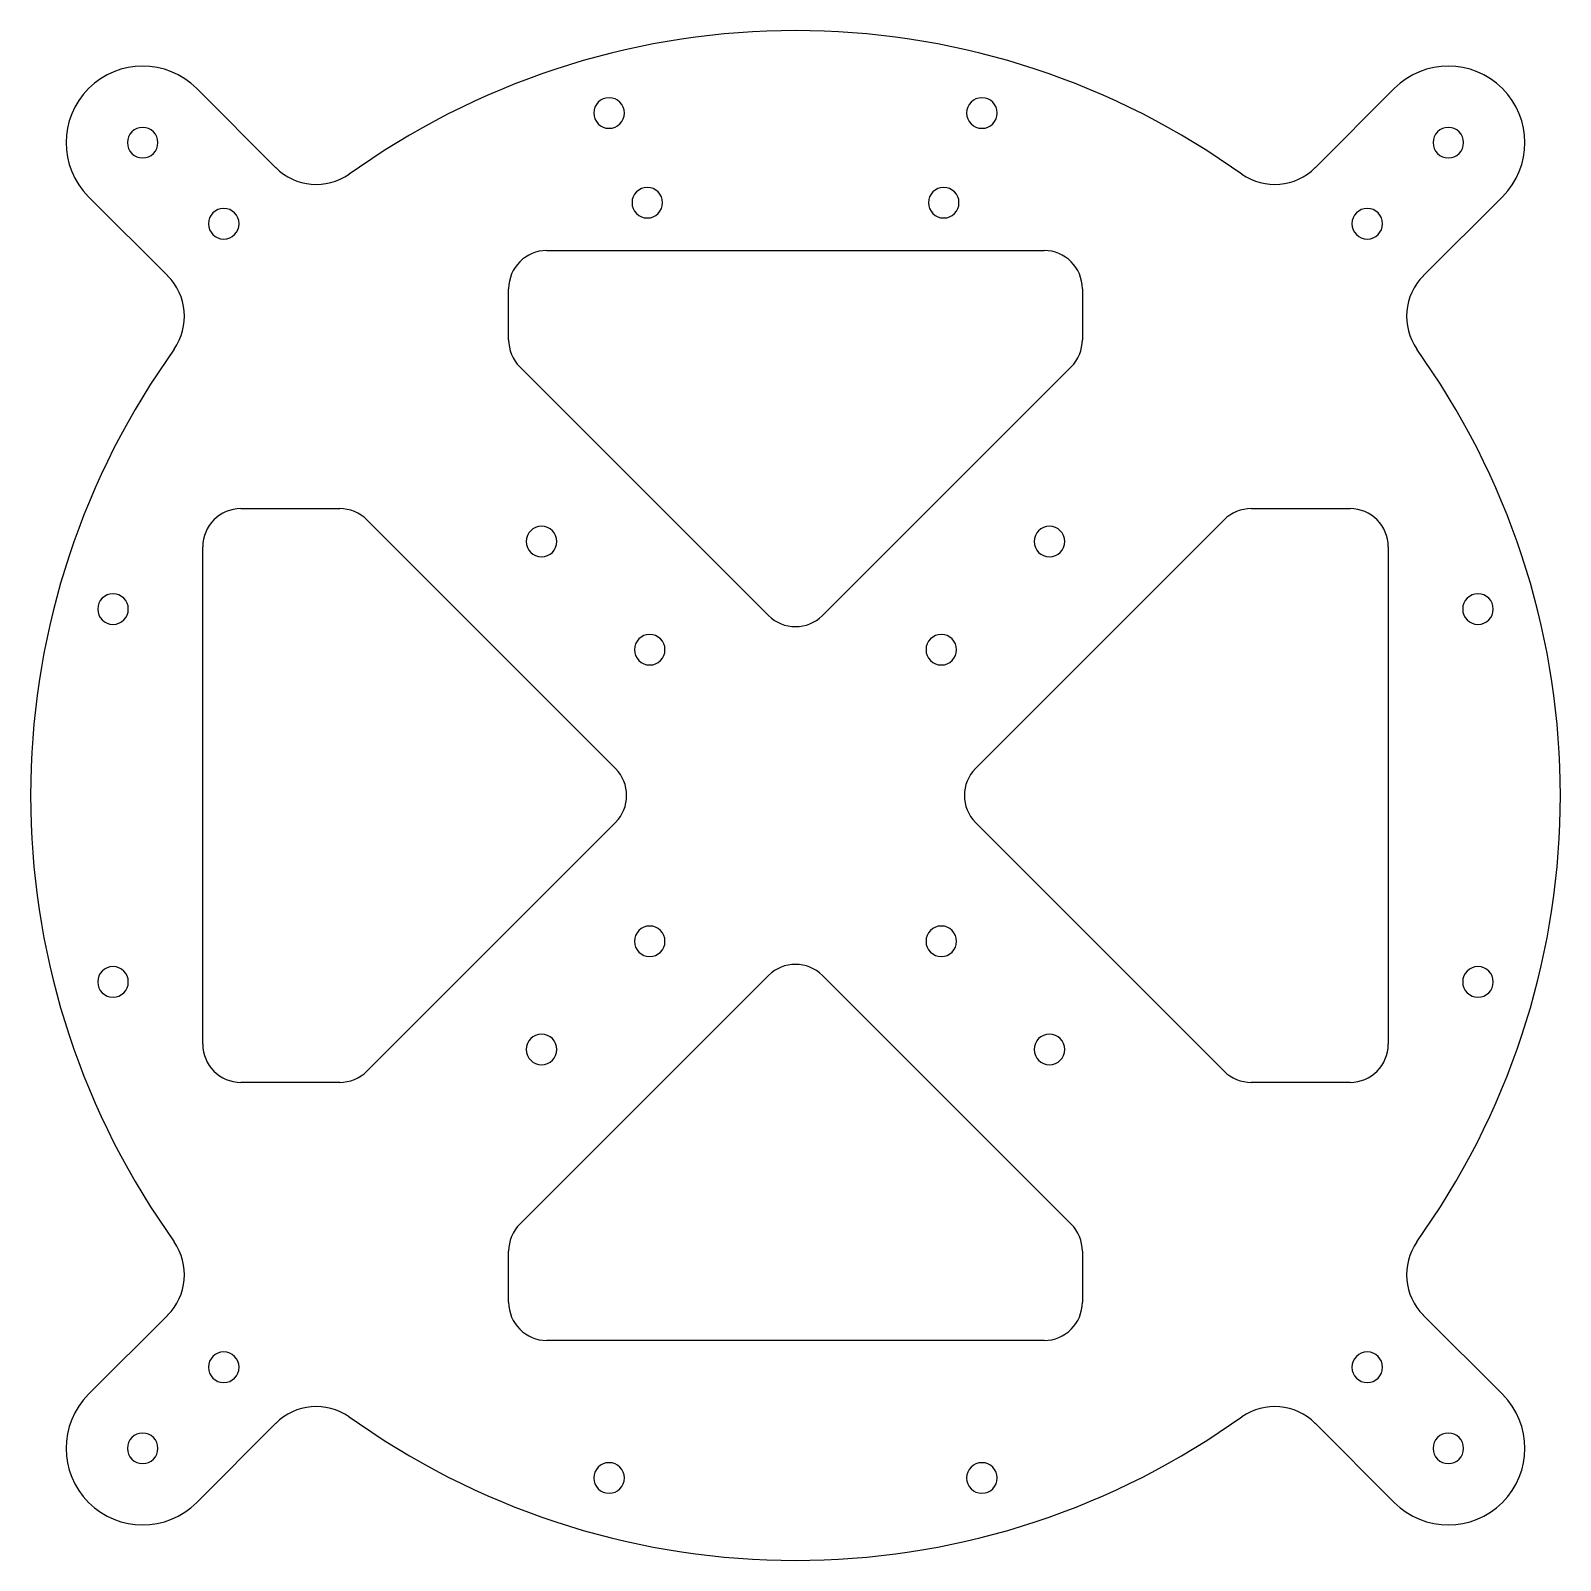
# Model space of a CAD drawing. Header units: millimetres. Extents: x -80 to 80, y -80 to 80.
import ezdxf

# ---------------------------------------------------------------- set-up
doc = ezdxf.new("R2010")
doc.units = ezdxf.units.MM
doc.layers.add('CUT', color=7, linetype='Continuous')

msp = doc.modelspace()

# ---------------------------------------------------------------- linework, layer by layer
at = {"layer": 'CUT'}
for p, q in [((-54.35, 65.66), (-62.63, 73.94)), ((62.63, 73.94), (54.35, 65.66)), ((-45.61, 65.73), (-46.69, 64.98)), ((46.69, 64.98), (45.61, 65.73)), ((-73.94, 62.63), (-65.66, 54.35)), ((65.66, 54.35), (73.94, 62.63)), ((-26, 57), (26, 57)), ((-30, 47.66), (-30, 53)), ((30, 53), (30, 47.66)), ((-64.98, 46.69), (-65.73, 45.61)), ((65.73, 45.61), (64.98, 46.69)), ((-2.83, 18.83), (-28.83, 44.83)), ((28.83, 44.83), (2.83, 18.83)), ((-58, 30), (-47.66, 30)), ((-44.83, 28.83), (-18.83, 2.83)), ((18.83, 2.83), (44.83, 28.83)), ((47.66, 30), (58, 30)), ((-62, -26), (-62, 26)), ((62, 26), (62, -26)), ((-18.83, -2.83), (-44.83, -28.83)), ((44.83, -28.83), (18.83, -2.83)), ((-28.83, -44.83), (-2.83, -18.83)), ((2.83, -18.83), (28.83, -44.83)), ((-47.66, -30), (-58, -30)), ((58, -30), (47.66, -30)), ((-65.73, -45.61), (-64.98, -46.69)), ((64.98, -46.69), (65.73, -45.61)), ((-30, -53), (-30, -47.66)), ((30, -47.66), (30, -53)), ((-65.66, -54.35), (-73.94, -62.63)), ((73.94, -62.63), (65.66, -54.35)), ((26, -57), (-26, -57)), ((-46.69, -64.98), (-45.61, -65.73)), ((45.61, -65.73), (46.69, -64.98)), ((-62.63, -73.94), (-54.35, -65.66)), ((54.35, -65.66), (62.63, -73.94))]:
    msp.add_line(p, q, dxfattribs=at)
for centre, radius, start, end in [((0, 0), 80, 55.2415, 124.7585), ((-68.28, 68.28), 8, 45, 225), ((68.28, 68.28), 8, -45, 135), ((-19.5, 71.38), 1.6, 0, 180), ((19.5, 71.38), 1.6, 0, 180), ((-19.5, 71.38), 1.6, -180, 0), ((19.5, 71.38), 1.6, -180, 0), ((-68.28, 68.28), 1.6, 0, 180), ((68.28, 68.28), 1.6, 0, 180), ((-68.28, 68.28), 1.6, 180, 360), ((68.28, 68.28), 1.6, 180, 360), ((-50.11, 69.91), 6, -135, -55.2415), ((50.11, 69.91), 6, -124.7585, -45), ((-15.5, 62), 1.6, 0, 180), ((15.5, 62), 1.6, 0, 180), ((-59.8, 59.8), 1.6, 0, 180), ((-15.5, 62), 1.6, 180, 360), ((15.5, 62), 1.6, 180, 360), ((59.8, 59.8), 1.6, 0, 180), ((-59.8, 59.8), 1.6, 180, 360), ((59.8, 59.8), 1.6, 180, 360), ((-26, 53), 4, 90, 180), ((26, 53), 4, 0, 90), ((-69.91, 50.11), 6, -34.7585, 45), ((69.91, 50.11), 6, -225, -145.2415), ((-26, 47.66), 4, 180, 225), ((26, 47.66), 4, -45, 0), ((0, 0), 80, 145.2415, 214.7585), ((0, 0), 80, -34.7585, 34.7585), ((-58, 26), 4, 90, 180), ((-47.66, 26), 4, 45, 90), ((47.66, 26), 4, 90, 135), ((58, 26), 4, 0, 90), ((-26.56, 26.56), 1.6, 0, 180), ((26.56, 26.56), 1.6, 0, 180), ((-26.56, 26.56), 1.6, 180, 360), ((26.56, 26.56), 1.6, 180, 360), ((-71.38, 19.5), 1.6, 0, 180), ((71.38, 19.5), 1.6, 0, 180), ((-71.38, 19.5), 1.6, 180, 360), ((71.38, 19.5), 1.6, 180, 360), ((0, 21.66), 4, -135, -45), ((-15.25, 15.25), 1.6, 0, 180), ((15.25, 15.25), 1.6, 0, 180), ((-15.25, 15.25), 1.6, 180, 360), ((15.25, 15.25), 1.6, 180, 360), ((-21.66, 0), 4, -45, 45), ((21.66, 0), 4, 135, 225), ((-15.25, -15.25), 1.6, 0, 180), ((15.25, -15.25), 1.6, 0, 180), ((-15.25, -15.25), 1.6, 180, 360), ((15.25, -15.25), 1.6, 180, 360), ((-71.38, -19.5), 1.6, 0, 180), ((0, -21.66), 4, 45, 135), ((71.38, -19.5), 1.6, 0, 180), ((-71.38, -19.5), 1.6, 180, 360), ((71.38, -19.5), 1.6, 180, 360), ((-26.56, -26.56), 1.6, 0, 180), ((26.56, -26.56), 1.6, 0, 180), ((-58, -26), 4, 180, 270), ((-26.56, -26.56), 1.6, 180, 360), ((26.56, -26.56), 1.6, 180, 360), ((58, -26), 4, -90, 0), ((-47.66, -26), 4, -90, -45), ((47.66, -26), 4, -135, -90), ((-26, -47.66), 4, 135, 180), ((26, -47.66), 4, 0, 45), ((-69.91, -50.11), 6, -45, 34.7585), ((69.91, -50.11), 6, -214.7585, -135), ((-26, -53), 4, 180, 270), ((26, -53), 4, -90, 0), ((-59.8, -59.8), 1.6, 0, 180), ((59.8, -59.8), 1.6, 0, 180), ((-59.8, -59.8), 1.6, 180, 360), ((59.8, -59.8), 1.6, 180, 360), ((-68.28, -68.28), 8, 135, 315), ((-50.11, -69.91), 6, 55.2415, 135), ((50.11, -69.91), 6, 45, 124.7585), ((68.28, -68.28), 8, -135, 45), ((-68.28, -68.28), 1.6, 0, 180), ((0, 0), 80, -124.7585, -55.2415), ((68.28, -68.28), 1.6, 0, 180), ((-68.28, -68.28), 1.6, 180, 360), ((68.28, -68.28), 1.6, 180, 360), ((-19.5, -71.38), 1.6, 0, 180), ((19.5, -71.38), 1.6, 0, 180), ((-19.5, -71.38), 1.6, -180, 0), ((19.5, -71.38), 1.6, -180, 0)]:
    msp.add_arc(centre, radius, start, end, dxfattribs=at)

doc.saveas('drawing.dxf')
